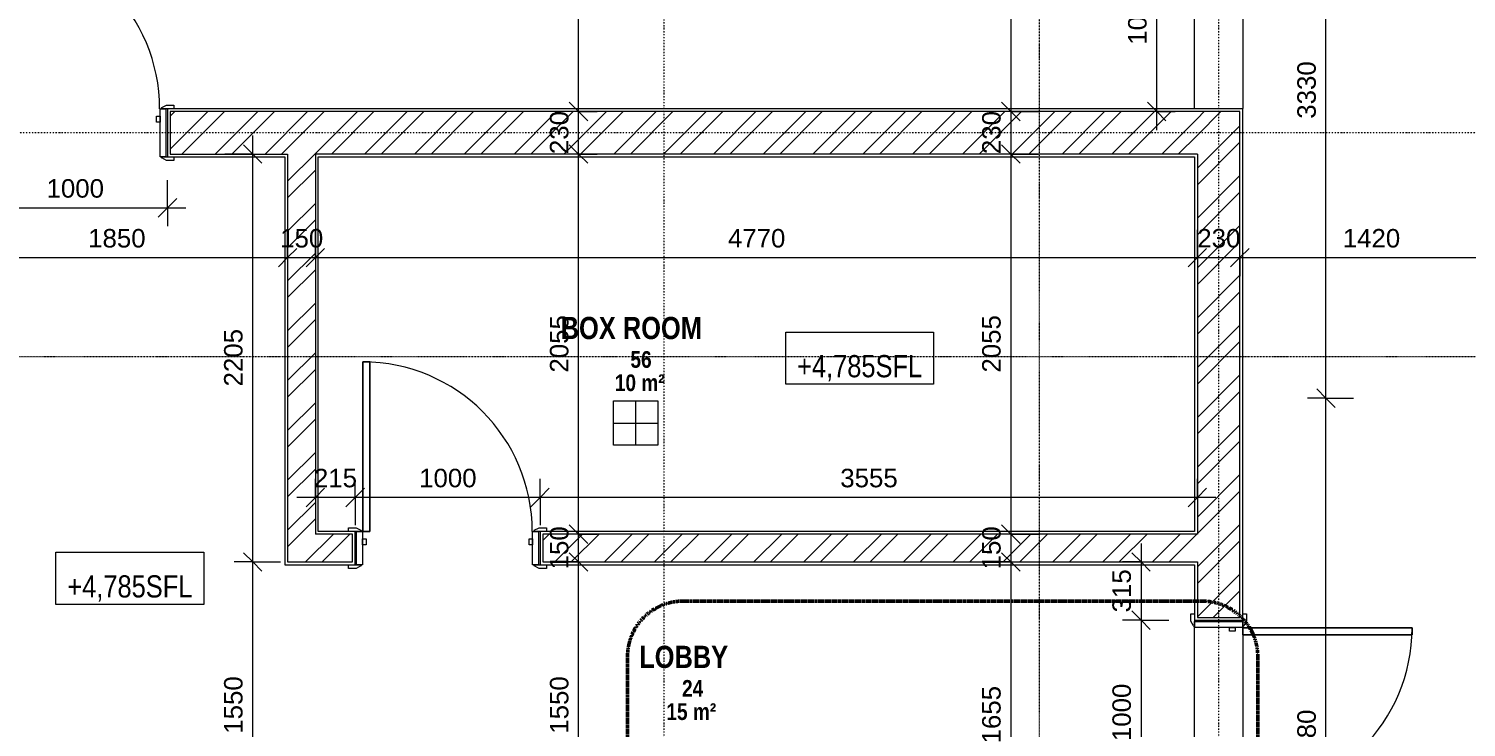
# Model space of a CAD drawing. Header units: millimetres. Extents: x -20313 to 13390, y -15775 to 12805.
# Drawn here: x -3806 to 3968, y -2005 to 1771 of the extents above; entities that cross this region are included whole.
import ezdxf

# ---------------------------------------------------------------- set-up
doc = ezdxf.new("R2010")
doc.units = ezdxf.units.MM
for name, pattern in [('Dash dot', [15.875, 6.35, -4.7625, 0, -4.7625]), ('Overhead', [2.8, 2, -0.8]), ('TD_Callout Boundary', [4, 2, -2]), ('TD_Level Line', [8, 4, -2, 0, -2])]:
    doc.linetypes.add(name, pattern=pattern)
for name, color, linetype, lineweight in [('A-ANNO-DIMS', 211, 'Continuous', 9), ('A-ANNO-DIMS-100', 211, 'Continuous', 9), ('A-ANNO-SYMB', 150, 'Continuous', 9), ('A-AREA-IDEN', 2, 'Continuous', 9), ('A-DETL-GENF', 92, 'Overhead', 5), ('A-DETL-MEDM', 33, 'Continuous', 9), ('A-DOOR', 31, 'Continuous', 5), ('A-DOOR-FRAM', 31, 'Continuous', 5), ('A-FLOR', 192, 'Continuous', 5), ('A-WALL', 113, 'Continuous', 5), ('A-WALL-PATT', 111, 'Continuous', 18), ('G-ANNO-DIMS', 111, 'Continuous', 9), ('G-ANNO-SYMB', 111, 'Continuous', 9), ('I-WALL', 2, 'Continuous', 5), ('S-GRID', 1, 'Continuous', 9)]:
    doc.layers.add(name, color=color, linetype=linetype, lineweight=lineweight)
doc.styles.add('Arial Narrow_1', font='ARIALN.TTF', dxfattribs={"height": 120})
doc.styles.add('Arial Narrow_B', font='ARIALNB.TTF', dxfattribs={"height": 90})
doc.styles.add('Arial Narrow_B_1', font='ARIALNB.TTF', dxfattribs={"height": 120})
doc.styles.add('Arial_3', font='arial.ttf', dxfattribs={"height": 100})
doc.dimstyles.new('Arial_1_0', dxfattribs={"dimscale": 304.8, "dimtxt": 102.02594, "dimasz": 0.328084, "dimexe": 0.328084, "dimexo": 0.0625, "dimgap": 0.082021, "dimtad": 1, "dimdec": 0, "dimzin": 0, "dimdsep": 46, "dimtxsty": 'Arial_3', "dimblk1": 'OBLIQUE', "dimblk2": 'OBLIQUE', "dimsah": 1, "dimcen": 0.09, "dimdle": 0.328084, "dimazin": 0, "dimtfac": 1, "dimtdec": 4, "dimtix": 1, "dimtmove": 0, "dimatfit": 3, "dimfxl": 0.492126, "dimfxlon": 1, "dimtvp": 1, "dimtolj": 1, "dimtzin": 0, "dimarcsym": 2})
pattern_1 = [(45, (-8404.18, -5860.1), (-134.7038, 134.7038), []), (45, (-8314.37, -5860.1), (-134.7038, 134.7038), [])]

# ---------------------------------------------------------------- blocks, each defined once
blk = doc.blocks.new('Doors_IntSgl - 1000x2700mm-881395-01_First floor')
at = {"layer": 'A-DOOR'}
for p, q in [((-535, 150), (-495, 150)), ((-535, 130), (-535, 150)), ((-465, 130), (-500, 130)), ((-495, 150), (-469, 136)), ((500, 130), (465, 130)), ((469, 136), (495, 150)), ((495, 150), (535, 150)), ((535, 150), (535, 130)), ((-535, -150), (-535, -130)), ((-495, -150), (-535, -150)), ((-500, -130), (-465, -130)), ((-469, -136), (-495, -150)), ((420, -130), (458, -130)), ((420, -1046), (420, -130)), ((420, -130), (420, -1046)), ((458, -130), (420, -130)), ((458, -130), (458, -1046)), ((458, -1046), (458, -130)), ((465, -130), (500, -130)), ((495, -150), (469, -136)), ((535, -150), (495, -150)), ((535, -130), (535, -150)), ((458, -1046), (420, -1046)), ((420, -1046), (458, -1046))]:
    blk.add_line(p, q, dxfattribs=at)
for centre, radius, start, end in [((-473, 129), 8.06, 7.12502, 60.25512), ((473, 129), 8.06, 119.74488, 172.87498), ((-473, -129), 8.06, 299.74488, 352.87498), ((-473, -129), 8.06, 299.74488, 352.87498), ((458, -130), 916, 180, 270), ((473, -129), 8.06, 187.12502, 240.25512), ((473, -129), 8.06, 187.12502, 240.25512)]:
    blk.add_arc(centre, radius, start, end, dxfattribs=at)
at = {"layer": 'A-DOOR-FRAM'}
for p, q in [((-492, 130), (-460, 130)), ((-492, -130), (-492, 130)), ((-460, 130), (-460, -130)), ((460, 130), (492, 130)), ((460, -130), (460, 130)), ((492, 130), (492, -130)), ((-460, -58), (-441, -58)), ((-460, -90), (-460, -58)), ((-441, -58), (-441, -90)), ((441, -58), (460, -58)), ((441, -90), (441, -58)), ((460, -58), (460, -90)), ((-460, -130), (-492, -130)), ((-441, -90), (-460, -90)), ((460, -90), (441, -90)), ((492, -130), (460, -130))]:
    blk.add_line(p, q, dxfattribs=at)
blk = doc.blocks.new('Doors_IntSgl - 1000x2700mm-1172079-01_First floor')
at = {"layer": 'A-DOOR'}
for p, q in [((-535, 110), (-495, 110)), ((-535, 90), (-535, 110)), ((-465, 90), (-500, 90)), ((-495, 110), (-469, 96)), ((500, 90), (465, 90)), ((469, 96), (495, 110)), ((495, 110), (535, 110)), ((535, 110), (535, 90)), ((-535, -110), (-535, -90)), ((-495, -110), (-535, -110)), ((-500, -90), (-465, -90)), ((-469, -96), (-495, -110)), ((420, -90), (458, -90)), ((420, -1006), (420, -90)), ((420, -90), (420, -1006)), ((458, -90), (420, -90)), ((458, -90), (458, -1006)), ((458, -1006), (458, -90)), ((465, -90), (500, -90)), ((495, -110), (469, -96)), ((535, -110), (495, -110)), ((535, -90), (535, -110)), ((458, -1006), (420, -1006)), ((420, -1006), (458, -1006))]:
    blk.add_line(p, q, dxfattribs=at)
for centre, radius, start, end in [((-473, 89), 8.06, 7.12502, 60.25512), ((473, 89), 8.06, 119.74488, 172.87498), ((-473, -89), 8.06, 299.74488, 352.87498), ((-473, -89), 8.06, 299.74488, 352.87498), ((458, -90), 916, 180, 270), ((473, -89), 8.06, 187.12502, 240.25512), ((473, -89), 8.06, 187.12502, 240.25512)]:
    blk.add_arc(centre, radius, start, end, dxfattribs=at)
at = {"layer": 'A-DOOR-FRAM'}
for p, q in [((-492, 90), (-460, 90)), ((-492, -90), (-492, 90)), ((-460, 90), (-460, -90)), ((460, 90), (492, 90)), ((460, -90), (460, 90)), ((492, 90), (492, -90)), ((-460, -18), (-441, -18)), ((-460, -50), (-460, -18)), ((-441, -50), (-460, -50)), ((-441, -18), (-441, -50)), ((441, -18), (460, -18)), ((441, -50), (441, -18)), ((460, -50), (441, -50)), ((460, -18), (460, -50)), ((-460, -90), (-492, -90)), ((492, -90), (460, -90))]:
    blk.add_line(p, q, dxfattribs=at)
blk = doc.blocks.new('M_Door-Opening - 0762 x 2032mm-1190429-01_First floor')
at = {"layer": 'A-DETL-GENF'}
for p, q in [((-508.2, 130), (491.8, 130)), ((491.8, -130), (-508.2, -130))]:
    blk.add_line(p, q, dxfattribs=at)
at = {"layer": 'A-DETL-MEDM'}
for p, q in [((-508.2, -130), (-508.2, 130)), ((491.8, 130), (491.8, -130))]:
    blk.add_line(p, q, dxfattribs=at)
blk = doc.blocks.new('Room Tag B - Medium_rfaX - Name and Number-1261570-01_First floor')
at = {"layer": 'A-AREA-IDEN'}
for p, q in [((-2.752, -5.004), (-2.752, -2.604)), ((-2.752, -2.604), (-0.352, -2.604)), ((-1.552, -2.604), (-1.552, -5.004)), ((-0.352, -2.604), (-0.352, -5.004)), ((-2.752, -3.804), (-0.352, -3.804)), ((-0.352, -5.004), (-2.752, -5.004))]:
    blk.add_line(p, q, dxfattribs=at)
blk = doc.blocks.new('DIMBLOCK94-01_First floor')
at = {"layer": 'A-ANNO-DIMS-100', "transparency": 16777216}
for p, q in [((-4056, 803.1), (-4056, 953.1)), ((-3056, 803.1), (-3056, 953.1)), ((-4056, 803.1), (-4106, 753.1)), ((-4056, 803.1), (-4006, 853.1)), ((-4056, 803.1), (-2956, 803.1)), ((-4056, 803.1), (-4056, 703.1)), ((-3056, 803.1), (-3106, 753.1)), ((-3056, 803.1), (-3006, 853.1)), ((-3056, 803.1), (-3056, 703.1))]:
    blk.add_line(p, q, dxfattribs=at)
at = {"layer": 'A-ANNO-DIMS-100', "color": 0, "transparency": 16777216, "insert": (-3709.8, 957.9), "char_height": 100, "width": 369.177, "attachment_point": 1, "line_spacing_factor": 0.941778, "style": 'Arial_3'}
blk.add_mtext('1000', dxfattribs=at)
blk = doc.blocks.new('_Oblique')
at = {"color": 0, "linetype": 'ByBlock', "lineweight": -2}
blk.add_line((-0.5, -0.5), (0.5, 0.5), dxfattribs=at)
blk = doc.blocks.new('DIMBLOCK170-01_First floor')
at = {"layer": 'A-ANNO-DIMS-100', "transparency": 16777216}
for p, q in [((-4256, 533.6), (-4256, 683.6)), ((-2406, 533.6), (-2406, 683.6)), ((-4256, 533.6), (-4206, 583.6)), ((-2406, 533.6), (-2356, 583.6)), ((-4256, 533.6), (-4306, 483.6)), ((-4256, 533.6), (-2406, 533.6)), ((-4256, 533.6), (-4256, 433.6)), ((-2406, 533.6), (-2456, 483.6)), ((-2406, 533.6), (-2406, 433.6))]:
    blk.add_line(p, q, dxfattribs=at)
at = {"layer": 'A-ANNO-DIMS-100', "color": 0, "transparency": 16777216, "insert": (-3484.8, 688.4), "char_height": 100, "width": 369.177, "attachment_point": 1, "line_spacing_factor": 0.941778, "style": 'Arial_3'}
blk.add_mtext('1850', dxfattribs=at)
blk = doc.blocks.new('DIMBLOCK171-01_First floor')
at = {"layer": 'A-ANNO-DIMS-100', "transparency": 16777216}
for p, q in [((-2406, 533.6), (-2406, 683.6)), ((-2256, 533.6), (-2256, 683.6)), ((-2406, 533.6), (-2356, 583.6)), ((-2256, 533.6), (-2206, 583.6)), ((-2406, 533.6), (-2456, 483.6)), ((-2406, 533.6), (-2256, 533.6)), ((-2406, 533.6), (-2406, 433.6)), ((-2256, 533.6), (-2306, 483.6)), ((-2256, 533.6), (-2256, 433.6))]:
    blk.add_line(p, q, dxfattribs=at)
at = {"layer": 'A-ANNO-DIMS-100', "color": 0, "transparency": 16777216, "insert": (-2446.3, 688.4), "char_height": 100, "width": 276.883, "attachment_point": 1, "line_spacing_factor": 0.941778, "style": 'Arial_3'}
blk.add_mtext('150', dxfattribs=at)
blk = doc.blocks.new('DIMBLOCK172-01_First floor')
at = {"layer": 'A-ANNO-DIMS-100', "transparency": 16777216}
for p, q in [((-2256, 533.6), (-2256, 683.6)), ((2514, 533.6), (2514, 683.6)), ((-2256, 533.6), (-2206, 583.6)), ((2514, 533.6), (2564, 583.6)), ((-2256, 533.6), (-2306, 483.6)), ((-2256, 533.6), (2514, 533.6)), ((-2256, 533.6), (-2256, 433.6)), ((2514, 533.6), (2464, 483.6)), ((2514, 533.6), (2514, 433.6))]:
    blk.add_line(p, q, dxfattribs=at)
at = {"layer": 'A-ANNO-DIMS-100', "color": 0, "transparency": 16777216, "insert": (-24.8, 688.4), "char_height": 100, "width": 369.177, "attachment_point": 1, "line_spacing_factor": 0.941778, "style": 'Arial_3'}
blk.add_mtext('4770', dxfattribs=at)
blk = doc.blocks.new('DIMBLOCK173-01_First floor')
at = {"layer": 'A-ANNO-DIMS-100', "transparency": 16777216}
for p, q in [((2514, 533.6), (2514, 683.6)), ((2744, 533.6), (2744, 683.6)), ((2514, 533.6), (2564, 583.6)), ((2744, 533.6), (2794, 583.6)), ((2514, 533.6), (2464, 483.6)), ((2514, 533.6), (2744, 533.6)), ((2514, 533.6), (2514, 433.6)), ((2744, 533.6), (2694, 483.6)), ((2744, 533.6), (2744, 433.6))]:
    blk.add_line(p, q, dxfattribs=at)
at = {"layer": 'A-ANNO-DIMS-100', "color": 0, "transparency": 16777216, "insert": (2513.7, 688.4), "char_height": 100, "width": 276.883, "attachment_point": 1, "line_spacing_factor": 0.941778, "style": 'Arial_3'}
blk.add_mtext('230', dxfattribs=at)
blk = doc.blocks.new('DIMBLOCK174-01_First floor')
at = {"layer": 'A-ANNO-DIMS-100', "transparency": 16777216}
for p, q in [((2744, 533.6), (2744, 683.6)), ((4164, 533.6), (4164, 633.6)), ((2744, 533.6), (2794, 583.6)), ((4164, 533.6), (4214, 583.6)), ((2744, 533.6), (2694, 483.6)), ((2744, 533.6), (4164, 533.6)), ((2744, 533.6), (2744, 433.6)), ((4164, 533.6), (4114, 483.6)), ((4164, 533.6), (4164, 383.6))]:
    blk.add_line(p, q, dxfattribs=at)
at = {"layer": 'A-ANNO-DIMS-100', "color": 0, "transparency": 16777216, "insert": (3300.2, 688.4), "char_height": 100, "width": 369.177, "attachment_point": 1, "line_spacing_factor": 0.941778, "style": 'Arial_3'}
blk.add_mtext('1420', dxfattribs=at)
blk = doc.blocks.new('DIMBLOCK195-01_First floor')
at = {"layer": 'A-ANNO-DIMS-100', "transparency": 16777216}
for p, q in [((3209.2, -226.5), (3109.2, -226.5)), ((3209.2, -226.5), (3159.2, -176.5)), ((3209.2, -3906.5), (3209.2, -226.5)), ((3209.2, -226.5), (3259.2, -276.5)), ((3209.2, -226.5), (3359.2, -226.5)), ((3209.2, -3906.5), (3159.2, -3856.5)), ((3209.2, -3906.5), (3109.2, -3906.5)), ((3209.2, -3906.5), (3259.2, -3956.5)), ((3209.2, -3906.5), (3359.2, -3906.5))]:
    blk.add_line(p, q, dxfattribs=at)
at = {"layer": 'A-ANNO-DIMS-100', "color": 0, "transparency": 16777216, "insert": (3054.4, -2220.4), "char_height": 100, "width": 369.177, "attachment_point": 1, "rotation": 90, "line_spacing_factor": 0.941778, "style": 'Arial_3'}
blk.add_mtext('3680', dxfattribs=at)
blk = doc.blocks.new('DIMBLOCK196-01_First floor')
at = {"layer": 'A-ANNO-DIMS-100', "transparency": 16777216}
for p, q in [((3209.2, 3103.5), (3159.2, 3153.5)), ((3209.2, 3103.5), (3059.2, 3103.5)), ((3209.2, -226.5), (3209.2, 3103.5)), ((3209.2, 3103.5), (3259.2, 3053.5)), ((3209.2, 3103.5), (3309.2, 3103.5)), ((3209.2, -226.5), (3109.2, -226.5)), ((3209.2, -226.5), (3159.2, -176.5)), ((3209.2, -226.5), (3259.2, -276.5)), ((3209.2, -226.5), (3359.2, -226.5))]:
    blk.add_line(p, q, dxfattribs=at)
at = {"layer": 'A-ANNO-DIMS-100', "color": 0, "transparency": 16777216, "insert": (3054.4, 1284.6), "char_height": 100, "width": 369.177, "attachment_point": 1, "rotation": 90, "line_spacing_factor": 0.941778, "style": 'Arial_3'}
blk.add_mtext('3330', dxfattribs=at)
blk = doc.blocks.new('DIMBLOCK204-01_First floor')
at = {"layer": 'A-ANNO-DIMS-100', "transparency": 16777216}
for p, q in [((1504.8, 2623.5), (1454.8, 2673.5)), ((1504.8, 2623.5), (1404.8, 2623.5)), ((1504.8, 2623.5), (1504.8, 1323.5)), ((1504.8, 2623.5), (1554.8, 2573.5)), ((1504.8, 2623.5), (1654.8, 2623.5)), ((1504.8, 1323.5), (1404.8, 1323.5)), ((1504.8, 1323.5), (1454.8, 1373.5)), ((1504.8, 1323.5), (1554.8, 1273.5)), ((1504.8, 1323.5), (1654.8, 1323.5))]:
    blk.add_line(p, q, dxfattribs=at)
at = {"layer": 'A-ANNO-DIMS-100', "color": 0, "transparency": 16777216, "insert": (1350, 1819.6), "char_height": 100, "width": 369.177, "attachment_point": 1, "rotation": 90, "line_spacing_factor": 0.941778, "style": 'Arial_3'}
blk.add_mtext('1300', dxfattribs=at)
blk = doc.blocks.new('DIMBLOCK205-01_First floor')
at = {"layer": 'A-ANNO-DIMS-100', "transparency": 16777216}
for p, q in [((1504.8, 1323.5), (1404.8, 1323.5)), ((1504.8, 1323.5), (1454.8, 1373.5)), ((1504.8, 1323.5), (1504.8, 1093.5)), ((1504.8, 1323.5), (1554.8, 1273.5)), ((1504.8, 1323.5), (1654.8, 1323.5)), ((1504.8, 1093.5), (1404.8, 1093.5)), ((1504.8, 1093.5), (1454.8, 1143.5)), ((1504.8, 1093.5), (1554.8, 1043.5)), ((1504.8, 1093.5), (1654.8, 1093.5))]:
    blk.add_line(p, q, dxfattribs=at)
at = {"layer": 'A-ANNO-DIMS-100', "color": 0, "transparency": 16777216, "insert": (1350, 1093.1), "char_height": 100, "width": 276.883, "attachment_point": 1, "rotation": 90, "line_spacing_factor": 0.941778, "style": 'Arial_3'}
blk.add_mtext('230', dxfattribs=at)
blk = doc.blocks.new('DIMBLOCK206-01_First floor')
at = {"layer": 'A-ANNO-DIMS-100', "transparency": 16777216}
for p, q in [((1504.8, 1093.5), (1404.8, 1093.5)), ((1504.8, 1093.5), (1454.8, 1143.5)), ((1504.8, 1093.5), (1504.8, -961.5)), ((1504.8, 1093.5), (1554.8, 1043.5)), ((1504.8, 1093.5), (1654.8, 1093.5)), ((1504.8, -961.5), (1454.8, -911.5)), ((1504.8, -961.5), (1404.8, -961.5)), ((1504.8, -961.5), (1554.8, -1011.5)), ((1504.8, -961.5), (1654.8, -961.5))]:
    blk.add_line(p, q, dxfattribs=at)
at = {"layer": 'A-ANNO-DIMS-100', "color": 0, "transparency": 16777216, "insert": (1350, -87.9), "char_height": 100, "width": 369.177, "attachment_point": 1, "rotation": 90, "line_spacing_factor": 0.941778, "style": 'Arial_3'}
blk.add_mtext('2055', dxfattribs=at)
blk = doc.blocks.new('DIMBLOCK207-01_First floor')
at = {"layer": 'A-ANNO-DIMS-100', "transparency": 16777216}
for p, q in [((1504.8, -961.5), (1454.8, -911.5)), ((1504.8, -961.5), (1404.8, -961.5)), ((1504.8, -961.5), (1504.8, -1111.5)), ((1504.8, -961.5), (1554.8, -1011.5)), ((1504.8, -961.5), (1654.8, -961.5)), ((1504.8, -1111.5), (1454.8, -1061.5)), ((1504.8, -1111.5), (1404.8, -1111.5)), ((1504.8, -1111.5), (1554.8, -1161.5)), ((1504.8, -1111.5), (1654.8, -1111.5))]:
    blk.add_line(p, q, dxfattribs=at)
at = {"layer": 'A-ANNO-DIMS-100', "color": 0, "transparency": 16777216, "insert": (1350, -1151.9), "char_height": 100, "width": 276.883, "attachment_point": 1, "rotation": 90, "line_spacing_factor": 0.941778, "style": 'Arial_3'}
blk.add_mtext('150', dxfattribs=at)
blk = doc.blocks.new('DIMBLOCK208-01_First floor')
at = {"layer": 'A-ANNO-DIMS-100', "transparency": 16777216}
for p, q in [((1504.8, -1111.5), (1454.8, -1061.5)), ((1504.8, -1111.5), (1404.8, -1111.5)), ((1504.8, -1111.5), (1504.8, -2766.5)), ((1504.8, -1111.5), (1554.8, -1161.5)), ((1504.8, -1111.5), (1654.8, -1111.5)), ((1504.8, -2766.5), (1454.8, -2716.5)), ((1504.8, -2766.5), (1404.8, -2766.5)), ((1504.8, -2766.5), (1554.8, -2816.5)), ((1504.8, -2766.5), (1654.8, -2766.5))]:
    blk.add_line(p, q, dxfattribs=at)
at = {"layer": 'A-ANNO-DIMS-100', "color": 0, "transparency": 16777216, "insert": (1350, -2092.9), "char_height": 100, "width": 369.177, "attachment_point": 1, "rotation": 90, "line_spacing_factor": 0.941778, "style": 'Arial_3'}
blk.add_mtext('1655', dxfattribs=at)
blk = doc.blocks.new('DIMBLOCK213-01_First floor')
at = {"layer": 'A-ANNO-DIMS-100', "transparency": 16777216}
for p, q in [((2294.2, 2353.5), (2194.2, 2353.5)), ((2294.2, 2353.5), (2244.2, 2403.5)), ((2294.2, 1223.5), (2294.2, 2353.5)), ((2294.2, 2353.5), (2344.2, 2303.5)), ((2294.2, 2353.5), (2444.2, 2353.5)), ((2294.2, 1323.5), (2144.2, 1323.5)), ((2294.2, 1323.5), (2244.2, 1373.5)), ((2294.2, 1323.5), (2344.2, 1273.5)), ((2294.2, 1323.5), (2394.2, 1323.5))]:
    blk.add_line(p, q, dxfattribs=at)
at = {"layer": 'A-ANNO-DIMS-100', "color": 0, "transparency": 16777216, "insert": (2139.3, 1684.6), "char_height": 100, "width": 369.177, "attachment_point": 1, "rotation": 90, "line_spacing_factor": 0.941778, "style": 'Arial_3'}
blk.add_mtext('1030', dxfattribs=at)
blk = doc.blocks.new('DIMBLOCK218-01_First floor')
at = {"layer": 'A-ANNO-DIMS-100', "transparency": 16777216}
for p, q in [((2209.2, -1111.5), (2159.2, -1061.5)), ((2209.2, -1011.5), (2209.2, -1426.5)), ((2209.2, -1111.5), (2109.2, -1111.5)), ((2209.2, -1111.5), (2259.2, -1161.5)), ((2209.2, -1111.5), (2359.2, -1111.5)), ((2209.2, -1426.5), (2159.2, -1376.5)), ((2209.2, -1426.5), (2109.2, -1426.5)), ((2209.2, -1426.5), (2259.2, -1476.5)), ((2209.2, -1426.5), (2359.2, -1426.5))]:
    blk.add_line(p, q, dxfattribs=at)
at = {"layer": 'A-ANNO-DIMS-100', "color": 0, "transparency": 16777216, "insert": (2054.4, -1384.4), "char_height": 100, "width": 276.883, "attachment_point": 1, "rotation": 90, "line_spacing_factor": 0.941778, "style": 'Arial_3'}
blk.add_mtext('315', dxfattribs=at)
blk = doc.blocks.new('DIMBLOCK219-01_First floor')
at = {"layer": 'A-ANNO-DIMS-100', "transparency": 16777216}
for p, q in [((2209.2, -1426.5), (2159.2, -1376.5)), ((2209.2, -1426.5), (2109.2, -1426.5)), ((2209.2, -1426.5), (2209.2, -2426.5)), ((2209.2, -1426.5), (2259.2, -1476.5)), ((2209.2, -1426.5), (2359.2, -1426.5)), ((2209.2, -2426.5), (2159.2, -2376.5)), ((2209.2, -2426.5), (2109.2, -2426.5)), ((2209.2, -2426.5), (2259.2, -2476.5)), ((2209.2, -2426.5), (2359.2, -2426.5))]:
    blk.add_line(p, q, dxfattribs=at)
at = {"layer": 'A-ANNO-DIMS-100', "color": 0, "transparency": 16777216, "insert": (2054.4, -2080.4), "char_height": 100, "width": 369.177, "attachment_point": 1, "rotation": 90, "line_spacing_factor": 0.941778, "style": 'Arial_3'}
blk.add_mtext('1000', dxfattribs=at)
blk = doc.blocks.new('DIMBLOCK221-01_First floor')
at = {"layer": 'A-ANNO-DIMS-100', "transparency": 16777216}
for p, q in [((-1041, -762.8), (-1041, -662.8)), ((2514, -762.8), (2514, -662.8)), ((-1041, -762.8), (-1091, -812.8)), ((-1041, -762.8), (-991, -712.8)), ((2614, -762.8), (-1041, -762.8)), ((-1041, -762.8), (-1041, -912.8)), ((2514, -762.8), (2464, -812.8)), ((2514, -762.8), (2564, -712.8)), ((2514, -762.8), (2514, -912.8))]:
    blk.add_line(p, q, dxfattribs=at)
at = {"layer": 'A-ANNO-DIMS-100', "color": 0, "transparency": 16777216, "insert": (582.7, -608), "char_height": 100, "width": 369.177, "attachment_point": 1, "line_spacing_factor": 0.941778, "style": 'Arial_3'}
blk.add_mtext('3555', dxfattribs=at)
blk = doc.blocks.new('DIMBLOCK222-01_First floor')
at = {"layer": 'A-ANNO-DIMS-100', "transparency": 16777216}
for p, q in [((-2041, -762.8), (-2041, -662.8)), ((-1041, -762.8), (-1041, -662.8)), ((-2041, -762.8), (-2091, -812.8)), ((-2041, -762.8), (-1991, -712.8)), ((-1041, -762.8), (-2041, -762.8)), ((-2041, -762.8), (-2041, -912.8)), ((-1041, -762.8), (-1091, -812.8)), ((-1041, -762.8), (-991, -712.8)), ((-1041, -762.8), (-1041, -912.8))]:
    blk.add_line(p, q, dxfattribs=at)
at = {"layer": 'A-ANNO-DIMS-100', "color": 0, "transparency": 16777216, "insert": (-1694.8, -608), "char_height": 100, "width": 369.177, "attachment_point": 1, "line_spacing_factor": 0.941778, "style": 'Arial_3'}
blk.add_mtext('1000', dxfattribs=at)
blk = doc.blocks.new('DIMBLOCK223-01_First floor')
at = {"layer": 'A-ANNO-DIMS-100', "transparency": 16777216}
for p, q in [((-2256, -762.8), (-2256, -662.8)), ((-2041, -762.8), (-2041, -662.8)), ((-2041, -762.8), (-2356, -762.8)), ((-2256, -762.8), (-2306, -812.8)), ((-2256, -762.8), (-2206, -712.8)), ((-2256, -762.8), (-2256, -912.8)), ((-2041, -762.8), (-2091, -812.8)), ((-2041, -762.8), (-1991, -712.8)), ((-2041, -762.8), (-2041, -912.8))]:
    blk.add_line(p, q, dxfattribs=at)
at = {"layer": 'A-ANNO-DIMS-100', "color": 0, "transparency": 16777216, "insert": (-2263.8, -608), "char_height": 100, "width": 276.883, "attachment_point": 1, "line_spacing_factor": 0.941778, "style": 'Arial_3'}
blk.add_mtext('215', dxfattribs=at)
blk = doc.blocks.new('DIMBLOCK227-01_First floor')
at = {"layer": 'A-ANNO-DIMS-100', "transparency": 16777216}
for p, q in [((-2595, -1111.5), (-2645, -1061.5)), ((-2595, -1111.5), (-2695, -1111.5)), ((-2595, -2661.5), (-2595, -1111.5)), ((-2595, -1111.5), (-2545, -1161.5)), ((-2595, -1111.5), (-2445, -1111.5)), ((-2595, -2661.5), (-2645, -2611.5)), ((-2595, -2661.5), (-2745, -2661.5)), ((-2595, -2661.5), (-2545, -2711.5)), ((-2595, -2661.5), (-2495, -2661.5))]:
    blk.add_line(p, q, dxfattribs=at)
at = {"layer": 'A-ANNO-DIMS-100', "color": 0, "transparency": 16777216, "insert": (-2749.8, -2040.4), "char_height": 100, "width": 369.177, "attachment_point": 1, "rotation": 90, "line_spacing_factor": 0.941778, "style": 'Arial_3'}
blk.add_mtext('1550', dxfattribs=at)
blk = doc.blocks.new('DIMBLOCK228-01_First floor')
at = {"layer": 'A-ANNO-DIMS-100', "transparency": 16777216}
for p, q in [((-2595, -1111.5), (-2595, 1193.5)), ((-2595, 1093.5), (-2745, 1093.5)), ((-2595, 1093.5), (-2645, 1143.5)), ((-2595, 1093.5), (-2545, 1043.5)), ((-2595, 1093.5), (-2495, 1093.5)), ((-2595, -1111.5), (-2645, -1061.5)), ((-2595, -1111.5), (-2695, -1111.5)), ((-2595, -1111.5), (-2545, -1161.5)), ((-2595, -1111.5), (-2445, -1111.5))]:
    blk.add_line(p, q, dxfattribs=at)
at = {"layer": 'A-ANNO-DIMS-100', "color": 0, "transparency": 16777216, "insert": (-2749.8, -162.9), "char_height": 100, "width": 369.177, "attachment_point": 1, "rotation": 90, "line_spacing_factor": 0.941778, "style": 'Arial_3'}
blk.add_mtext('2205', dxfattribs=at)
blk = doc.blocks.new('DIMBLOCK234-01_First floor')
at = {"layer": 'A-ANNO-DIMS-100', "transparency": 16777216}
for p, q in [((-832.7, -1111.5), (-882.7, -1061.5)), ((-832.7, -1111.5), (-982.7, -1111.5)), ((-832.7, -2661.5), (-832.7, -1111.5)), ((-832.7, -1111.5), (-782.7, -1161.5)), ((-832.7, -1111.5), (-732.7, -1111.5)), ((-832.7, -2661.5), (-882.7, -2611.5)), ((-832.7, -2661.5), (-982.7, -2661.5)), ((-832.7, -2661.5), (-782.7, -2711.5)), ((-832.7, -2661.5), (-732.7, -2661.5))]:
    blk.add_line(p, q, dxfattribs=at)
at = {"layer": 'A-ANNO-DIMS-100', "color": 0, "transparency": 16777216, "insert": (-987.5, -2040.4), "char_height": 100, "width": 369.177, "attachment_point": 1, "rotation": 90, "line_spacing_factor": 0.941778, "style": 'Arial_3'}
blk.add_mtext('1550', dxfattribs=at)
blk = doc.blocks.new('DIMBLOCK235-01_First floor')
at = {"layer": 'A-ANNO-DIMS-100', "transparency": 16777216}
for p, q in [((-832.7, -961.5), (-882.7, -911.5)), ((-832.7, -961.5), (-982.7, -961.5)), ((-832.7, -1111.5), (-832.7, -961.5)), ((-832.7, -961.5), (-782.7, -1011.5)), ((-832.7, -961.5), (-732.7, -961.5)), ((-832.7, -1111.5), (-882.7, -1061.5)), ((-832.7, -1111.5), (-982.7, -1111.5)), ((-832.7, -1111.5), (-782.7, -1161.5)), ((-832.7, -1111.5), (-732.7, -1111.5))]:
    blk.add_line(p, q, dxfattribs=at)
at = {"layer": 'A-ANNO-DIMS-100', "color": 0, "transparency": 16777216, "insert": (-987.5, -1151.9), "char_height": 100, "width": 276.883, "attachment_point": 1, "rotation": 90, "line_spacing_factor": 0.941778, "style": 'Arial_3'}
blk.add_mtext('150', dxfattribs=at)
blk = doc.blocks.new('DIMBLOCK236-01_First floor')
at = {"layer": 'A-ANNO-DIMS-100', "transparency": 16777216}
for p, q in [((-832.7, 1093.5), (-982.7, 1093.5)), ((-832.7, 1093.5), (-882.7, 1143.5)), ((-832.7, -961.5), (-832.7, 1093.5)), ((-832.7, 1093.5), (-782.7, 1043.5)), ((-832.7, 1093.5), (-732.7, 1093.5)), ((-832.7, -961.5), (-882.7, -911.5)), ((-832.7, -961.5), (-982.7, -961.5)), ((-832.7, -961.5), (-782.7, -1011.5)), ((-832.7, -961.5), (-732.7, -961.5))]:
    blk.add_line(p, q, dxfattribs=at)
at = {"layer": 'A-ANNO-DIMS-100', "color": 0, "transparency": 16777216, "insert": (-987.5, -87.9), "char_height": 100, "width": 369.177, "attachment_point": 1, "rotation": 90, "line_spacing_factor": 0.941778, "style": 'Arial_3'}
blk.add_mtext('2055', dxfattribs=at)
blk = doc.blocks.new('DIMBLOCK237-01_First floor')
at = {"layer": 'A-ANNO-DIMS-100', "transparency": 16777216}
for p, q in [((-832.7, 1323.5), (-982.7, 1323.5)), ((-832.7, 1323.5), (-882.7, 1373.5)), ((-832.7, 1093.5), (-832.7, 1323.5)), ((-832.7, 1323.5), (-782.7, 1273.5)), ((-832.7, 1323.5), (-732.7, 1323.5)), ((-832.7, 1093.5), (-982.7, 1093.5)), ((-832.7, 1093.5), (-882.7, 1143.5)), ((-832.7, 1093.5), (-782.7, 1043.5)), ((-832.7, 1093.5), (-732.7, 1093.5))]:
    blk.add_line(p, q, dxfattribs=at)
at = {"layer": 'A-ANNO-DIMS-100', "color": 0, "transparency": 16777216, "insert": (-987.5, 1093.1), "char_height": 100, "width": 276.883, "attachment_point": 1, "rotation": 90, "line_spacing_factor": 0.941778, "style": 'Arial_3'}
blk.add_mtext('230', dxfattribs=at)
blk = doc.blocks.new('DIMBLOCK238-01_First floor')
at = {"layer": 'A-ANNO-DIMS-100', "transparency": 16777216}
for p, q in [((-832.7, 2623.5), (-882.7, 2673.5)), ((-832.7, 2623.5), (-982.7, 2623.5)), ((-832.7, 1323.5), (-832.7, 2623.5)), ((-832.7, 2623.5), (-782.7, 2573.5)), ((-832.7, 2623.5), (-732.7, 2623.5)), ((-832.7, 1323.5), (-982.7, 1323.5)), ((-832.7, 1323.5), (-882.7, 1373.5)), ((-832.7, 1323.5), (-782.7, 1273.5)), ((-832.7, 1323.5), (-732.7, 1323.5))]:
    blk.add_line(p, q, dxfattribs=at)
at = {"layer": 'A-ANNO-DIMS-100', "color": 0, "transparency": 16777216, "insert": (-987.5, 1819.6), "char_height": 100, "width": 369.177, "attachment_point": 1, "rotation": 90, "line_spacing_factor": 0.941778, "style": 'Arial_3'}
blk.add_mtext('1300', dxfattribs=at)
blk = doc.blocks.new('Spot Elevations - _-1243852-01_First floor')
at = {"layer": 'G-ANNO-DIMS'}
for p, q in [((-4, 0), (-4, 2.8125)), ((-4, 2.8125), (4, 2.8125)), ((4, 2.8125), (4, 0)), ((4, 0), (-4, 0))]:
    blk.add_line(p, q, dxfattribs=at)

msp = doc.modelspace()

# ---------------------------------------------------------------- hatches: boundary and pattern name
at = {"layer": 'A-WALL-PATT', "lineweight": 5}
h = msp.add_hatch(dxfattribs=at)
h.set_pattern_fill('FP_1', color=256, style=0, pattern_type=2)
h.set_pattern_definition(pattern_1)
h.paths.add_polyline_path([(2744, -8676.5), (2744, -2441.5), (2514, -2441.5), (2514, -8676.5), (2557.5, -8676.5)])
h.paths.add_polyline_path([(2514, -1411.5), (2744, -1411.5), (2744, 1323.5), (2514, 1323.5), (2514, -1111.5)])
h.paths.add_polyline_path([(2557.5, 2353.5), (2744, 2353.5), (2744, 3103.5), (2514, 3103.5), (2514, 2353.5)])
h = msp.add_hatch(dxfattribs=at)
h.set_pattern_fill('FP_1', color=256, style=0, pattern_type=2)
h.set_pattern_definition(pattern_1)
h.paths.add_polyline_path([(224.2, 1093.5), (2514, 1093.5), (2514, 1323.5), (-3041, 1323.5), (-3041, 1093.5), (-624.2, 1093.5)])
h.paths.add_polyline_path([(-5715, 1093.5), (-4071, 1093.5), (-4071, 1323.5), (-12356, 1323.5), (-12356, 1093.5), (-6563.5, 1093.5)])
h = msp.add_hatch(dxfattribs=at)
h.set_pattern_fill('FP_1', color=256, style=0, pattern_type=2)
h.set_pattern_definition(pattern_1)
h.paths.add_polyline_path([(-2321.2, -961.5), (-2256, -961.5), (-2256, 1093.5), (-2406, 1093.5), (-2406, -961.5)])
h = msp.add_hatch(dxfattribs=at)
h.set_pattern_fill('FP_1', color=256, style=0, pattern_type=2)
h.set_pattern_definition(pattern_1)
h.paths.add_polyline_path([(1072.7, -1111.5), (2514, -1111.5), (2514, -961.5), (-1026, -961.5), (-1026, -1111.5), (224.2, -1111.5)])
h.paths.add_polyline_path([(-2056, -1111.5), (-2056, -961.5), (-2406, -961.5), (-2406, -1111.5), (-2321.2, -1111.5)])

# ---------------------------------------------------------------- linework, layer by layer
at = {"layer": 'A-ANNO-SYMB', "linetype": 'TD_Callout Boundary', "lineweight": 50}
for p, q in [((2540.5, -1323.4), (-267.7, -1323.4)), ((-567.7, -1623.4), (-567.7, -7343.5)), ((2840.5, -7343.5), (2840.5, -1623.4))]:
    msp.add_line(p, q, dxfattribs=at)
for centre, start, end in [((-267.7, -1623.4), 90, 180), ((2540.5, -1623.4), 0, 90)]:
    msp.add_arc(centre, 300, start, end, dxfattribs=at)
at = {"layer": 'A-FLOR'}
for p, q in [((2499, -2386.5), (2499, -1466.5)), ((2759, -1466.5), (2759, -1468.5)), ((2759, -1506.5), (2759, -2386.5))]:
    msp.add_line(p, q, dxfattribs=at)
at = {"layer": 'A-WALL', "lineweight": 18}
for p, q in [((-3041, 1323.5), (-3041, 1093.5)), ((2744, 1323.5), (-3041, 1323.5)), ((2744, -1411.5), (2744, 1323.5)), ((-3041, 1093.5), (-2406, 1093.5)), ((-2406, 1093.5), (-2406, -1111.5)), ((2514, 1093.5), (-2256, 1093.5)), ((-2256, 1093.5), (-2256, -961.5)), ((2514, 1093.5), (2514, -961.5)), ((-2421, 1078.5), (-2421, -1126.5)), ((-2241, -946.5), (-2241, 1078.5)), ((-2056, -961.5), (-2256, -961.5)), ((-2041, -946.5), (-2241, -946.5)), ((-2056, -1111.5), (-2056, -961.5)), ((-2041, -1126.5), (-2041, -946.5)), ((2499, -946.5), (-1041, -946.5)), ((-1041, -946.5), (-1041, -1126.5)), ((-1026, -961.5), (-1026, -1111.5)), ((2514, -961.5), (-1026, -961.5)), ((-2421, -1126.5), (-2041, -1126.5)), ((-2406, -1111.5), (-2056, -1111.5)), ((-1041, -1126.5), (2499, -1126.5)), ((-1026, -1111.5), (2514, -1111.5)), ((2514, -1111.5), (2514, -1411.5)), ((2514, -1411.5), (2744, -1411.5))]:
    msp.add_line(p, q, dxfattribs=at)
at = {"layer": 'G-ANNO-SYMB', "linetype": 'TD_Level Line', "lineweight": 18}
for p, q in [((1657.8, 11512.7), (1657.8, -14482.8)), ((-18919.7, -0.9), (10869.3, -0.9))]:
    msp.add_line(p, q, dxfattribs=at)
at = {"layer": 'I-WALL', "lineweight": 18}
for p, q in [((2499, 1338.5), (-3056, 1338.5)), ((-3056, 1338.5), (-3056, 1078.5)), ((2759, -1426.5), (2759, 1338.5)), ((-3056, 1078.5), (-2421, 1078.5)), ((-2241, 1078.5), (2499, 1078.5)), ((2499, 1078.5), (2499, -946.5)), ((2499, -1126.5), (2499, -1426.5)), ((2499, -1426.5), (2759, -1426.5))]:
    msp.add_line(p, q, dxfattribs=at)
at = {"layer": 'S-GRID', "linetype": 'Dash dot', "lineweight": 18}
for p, q in [((-371, 9010.6), (-371, -11991.6)), ((2629, 9010.6), (2629, -11991.6)), ((8007.6, 1208.5), (-15858.2, 1208.5))]:
    msp.add_line(p, q, dxfattribs=at)

# ---------------------------------------------------------------- block references
at = {"layer": 'A-AREA-IDEN', "xscale": 99.99999999999994, "yscale": 99.99999999999994, "zscale": 99.99999999999994}
msp.add_blockref('Room Tag B - Medium_rfaX - Name and Number-1261570-01_First floor', (-368.7, 19.8), dxfattribs=at)
at = {"layer": 'A-DOOR'}
for name, p, rotation in [('M_Door-Opening - 0762 x 2032mm-1190429-01_First floor', (2629, 1830.3), 270.0000000000001), ('Doors_IntSgl - 1000x2700mm-881395-01_First floor', (-3556, 1208.5), 180), ('Doors_IntSgl - 1000x2700mm-1172079-01_First floor', (-1541, -1036.5), 180), ('Doors_IntSgl - 1000x2700mm-881395-01_First floor', (2629, -1926.5), 90.00000000000006)]:
    msp.add_blockref(name, p, dxfattribs=dict(at, rotation=rotation))
at = {"layer": 'G-ANNO-DIMS', "xscale": 99.99999999999994, "yscale": 99.99999999999994, "zscale": 99.99999999999994}
for p in [(687.5, -150.2), (-3259.1, -1340.9)]:
    msp.add_blockref('Spot Elevations - _-1243852-01_First floor', p, dxfattribs=at)

# ---------------------------------------------------------------- texts
at = {"layer": 'A-AREA-IDEN', "attachment_point": 1}
for s, insert, char_height, width, style in [('BOX ROOM', (-929.1, 213.2), 120, 978.059, 'Arial Narrow_B_1'), ('56', (-552, 28), 90, 144.304, 'Arial Narrow_B'), ('10 m²', (-636.5, -98), 90, 328.692, 'Arial Narrow_B'), ('LOBBY', (-504.8, -1564.9), 120, 625.316, 'Arial Narrow_B_1'), ('24', (-273.1, -1750.1), 90, 144.304, 'Arial Narrow_B'), ('15 m²', (-357.6, -1876.1), 90, 328.692, 'Arial Narrow_B')]:
    msp.add_mtext(s, dxfattribs=dict(at, insert=insert, char_height=char_height, width=width, style=style))
at = {"layer": 'G-ANNO-DIMS', "char_height": 120, "width": 812.014, "attachment_point": 1, "line_spacing_factor": 0.974696, "style": 'Arial Narrow_1'}
for insert in [(349.2, 6.8), (-3597.4, -1183.8)]:
    msp.add_mtext('+4,785SFL', dxfattribs=dict(at, insert=insert))

# ---------------------------------------------------------------- dimensions: what is measured, and where the dimension line sits
at = {"layer": 'A-ANNO-DIMS'}
for base, p1, p2, angle, override, picture, middle in [((3209.2, 3103.5), (3359.2, -226.5), (3059.2, 3103.5), 90, {"dimpost": '<>', "dimfxl": 3343.486205}, 'DIMBLOCK196-01_First floor', (3133.1, 1438.5)), ((-832.7, 2623.5), (-982.7, 1323.5), (-982.7, 2623.5), 90, {"dimpost": '<>', "dimfxl": 1300}, 'DIMBLOCK238-01_First floor', (-908.8, 1973.5)), ((1504.8, 1323.5), (1654.8, 2623.5), (1654.8, 1323.5), 90, {"dimpost": '<>', "dimfxl": 1300}, 'DIMBLOCK204-01_First floor', (1428.8, 1973.5)), ((2294.2, 2353.5), (2144.2, 1323.5), (2444.2, 2353.5), 90, {"dimpost": '<>', "dimfxl": 1072.800075}, 'DIMBLOCK213-01_First floor', (2218.1, 1838.5)), ((-832.7, 1323.5), (-982.7, 1093.5), (-982.7, 1323.5), 90, {"dimpost": '<>', "dimfxl": 230}, 'DIMBLOCK237-01_First floor', (-908.8, 1208.5)), ((1504.8, 1093.5), (1654.8, 1323.5), (1654.8, 1093.5), 90, {"dimpost": '<>', "dimfxl": 230}, 'DIMBLOCK205-01_First floor', (1428.8, 1208.5)), ((-2595, 1093.5), (-2445, -1111.5), (-2745, 1093.5), 90, {"dimpost": '<>', "dimfxl": 2225.314585}, 'DIMBLOCK228-01_First floor', (-2671.1, -9)), ((-832.7, 1093.5), (-982.7, -961.5), (-982.7, 1093.5), 90, {"dimpost": '<>', "dimfxl": 2055}, 'DIMBLOCK236-01_First floor', (-908.7, 66)), ((1504.8, -961.5), (1654.8, 1093.5), (1654.8, -961.5), 90, {"dimpost": '<>', "dimfxl": 2055}, 'DIMBLOCK206-01_First floor', (1428.8, 66)), ((-3056, 803.1), (-4056, 953.1), (-3056, 953.1), 0, {"dimpost": '<>', "dimfxl": 1000}, 'DIMBLOCK94-01_First floor', (-3556, 879.1)), ((-2406, 533.6), (-4256, 683.6), (-2406, 683.6), 0, {"dimpost": '<>', "dimfxl": 1850}, 'DIMBLOCK170-01_First floor', (-3331, 609.6)), ((-2256, 533.6), (-2406, 683.6), (-2256, 683.6), 0, {"dimpost": '<>', "dimfxl": 150}, 'DIMBLOCK171-01_First floor', (-2331, 609.6)), ((2514, 533.6), (-2256, 683.6), (2514, 683.6), 0, {"dimpost": '<>', "dimfxl": 4770}, 'DIMBLOCK172-01_First floor', (129, 609.6)), ((2744, 533.6), (2514, 683.6), (2744, 683.6), 0, {"dimpost": '<>', "dimfxl": 230}, 'DIMBLOCK173-01_First floor', (2629, 609.6)), ((4164, 533.6), (2744, 683.6), (4164, 383.6), 0, {"dimpost": '<>', "dimfxl": 1451.344205}, 'DIMBLOCK174-01_First floor', (3454, 609.6)), ((3209.2, -226.5), (3359.2, -3906.5), (3359.2, -226.5), 90, {"dimpost": '<>', "dimfxl": 3680}, 'DIMBLOCK195-01_First floor', (3133.1, -2066.5)), ((-832.7, -961.5), (-982.7, -1111.5), (-982.7, -961.5), 90, {"dimpost": '<>', "dimfxl": 150}, 'DIMBLOCK235-01_First floor', (-908.7, -1036.5)), ((1504.8, -1111.5), (1654.8, -961.5), (1654.8, -1111.5), 90, {"dimpost": '<>', "dimfxl": 150}, 'DIMBLOCK207-01_First floor', (1428.8, -1036.5)), ((-2595, -1111.5), (-2745, -2661.5), (-2445, -1111.5), 90, {"dimpost": '<>', "dimfxl": 1578.76534}, 'DIMBLOCK227-01_First floor', (-2671.1, -1886.5)), ((-832.7, -1111.5), (-982.7, -2661.5), (-982.7, -1111.5), 90, {"dimpost": '<>', "dimfxl": 1550}, 'DIMBLOCK234-01_First floor', (-908.7, -1886.5)), ((1504.8, -2766.5), (1654.8, -1111.5), (1654.8, -2766.5), 90, {"dimpost": '<>', "dimfxl": 1655}, 'DIMBLOCK208-01_First floor', (1428.8, -1939)), ((2209.2, -1426.5), (2359.2, -1111.5), (2359.2, -1426.5), 90, {"dimpost": '<>', "dimfxl": 315}, 'DIMBLOCK218-01_First floor', (2133.1, -1269)), ((2209.2, -2426.5), (2359.2, -1426.5), (2359.2, -2426.5), 90, {"dimpost": '<>', "dimfxl": 1000}, 'DIMBLOCK219-01_First floor', (2133.1, -1926.5))]:
    dim = msp.add_linear_dim(base=base, p1=p1, p2=p2, angle=angle, dimstyle='Arial_1_0', override=override, dxfattribs=at)
    dim.commit()
    dim.dimension.update_dxf_attribs({"geometry": picture, "text_midpoint": middle})
for base, p1, p2, override, picture, middle in [((-2256, -762.8), (-2041, -912.8), (-2256, -912.8), {"dimpost": '<>', "dimfxl": 215}, 'DIMBLOCK223-01_First floor', (-2148.5, -686.7)), ((-2041, -762.8), (-1041, -912.8), (-2041, -912.8), {"dimpost": '<>', "dimfxl": 1000}, 'DIMBLOCK222-01_First floor', (-1541, -686.7)), ((-1041, -762.8), (2514, -912.8), (-1041, -912.8), {"dimpost": '<>', "dimfxl": 3555}, 'DIMBLOCK221-01_First floor', (736.5, -686.7))]:
    dim = msp.add_linear_dim(base=base, p1=p1, p2=p2, dimstyle='Arial_1_0', override=override, dxfattribs=at)
    dim.commit()
    dim.dimension.update_dxf_attribs({"geometry": picture, "text_midpoint": middle})

doc.saveas('drawing.dxf')
